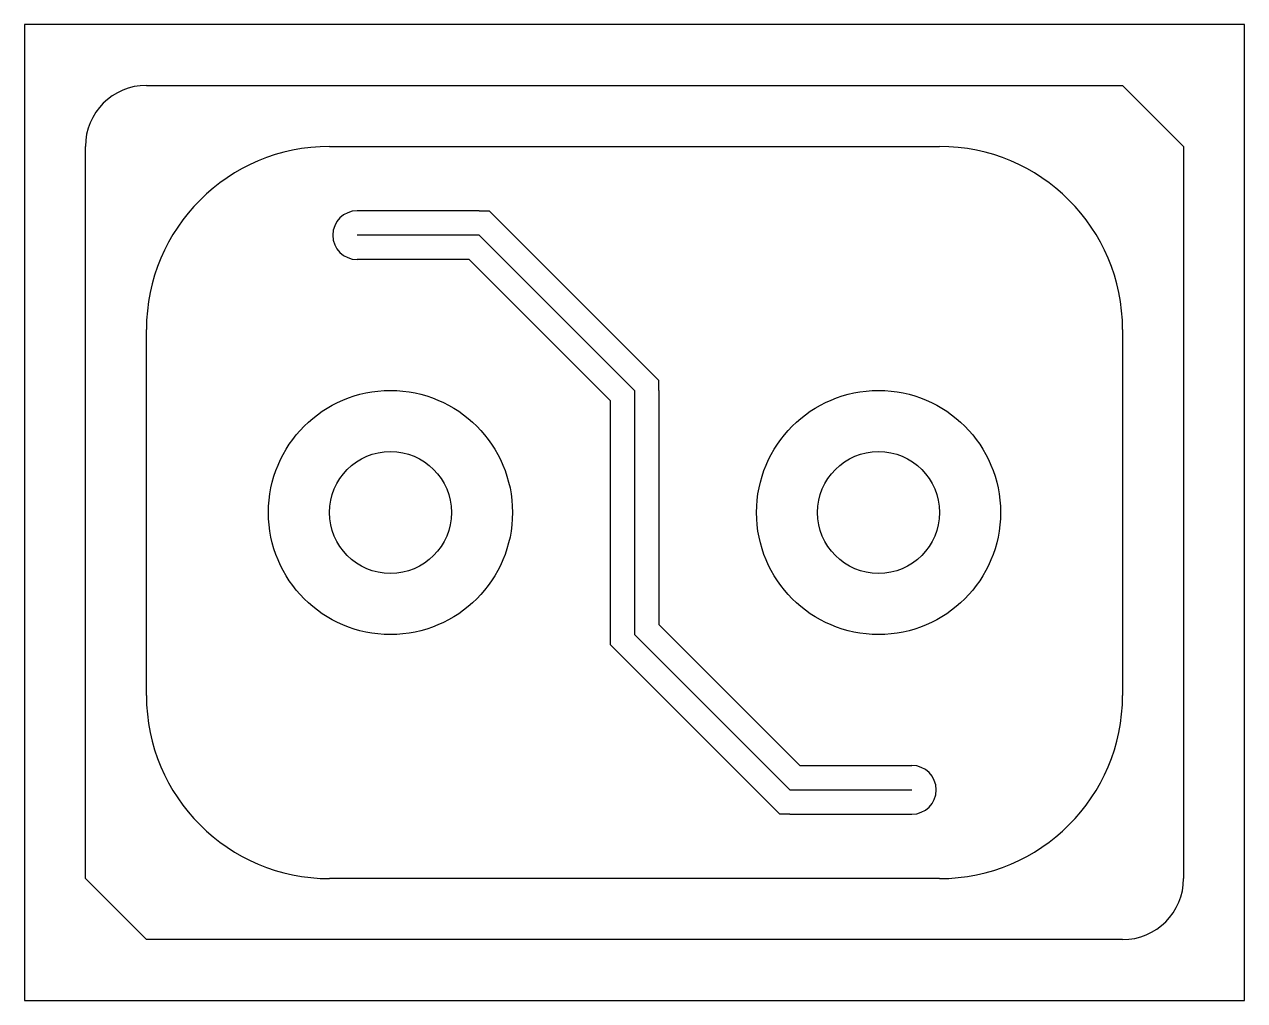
# Model space of a CAD drawing. Header units: inches. Extents: x 927 to 1682, y 329 to 933.
import ezdxf

# ---------------------------------------------------------------- set-up
doc = ezdxf.new("R2010")
doc.units = ezdxf.units.IN
doc.header["$MEASUREMENT"] = 0
for name, color, linetype, lineweight, plot in [('Exterior', 6, 'Continuous', 30, False), ('Forme interior', 4, 'Continuous', 30, False), ('Perimetru interior', 30, 'Continuous', 30, False)]:
    doc.layers.add(name, color=color, linetype=linetype, lineweight=lineweight, plot=plot)

msp = doc.modelspace()

# ---------------------------------------------------------------- linework, layer by layer
msp.add_line((1400.13, 444.28), (1393.88, 444.28))
at = {"layer": 'Exterior'}
for p, q in [((926.58, 932.93), (926.58, 328.99)), ((1681.51, 932.93), (926.58, 932.93)), ((1681.51, 328.99), (1681.51, 932.93)), ((926.58, 328.99), (1681.51, 328.99))]:
    msp.add_line(p, q, dxfattribs=at)
at = {"layer": 'Forme interior'}
for p, q in [((1207.96, 817.64), (1132.46, 817.64)), ((1207.96, 817.64), (1214.21, 817.64)), ((1319.14, 712.71), (1214.21, 817.64)), ((1207.96, 802.54), (1132.46, 802.54)), ((1304.04, 706.45), (1207.96, 802.54)), ((1201.7, 787.44), (1132.46, 787.44)), ((1288.95, 700.2), (1201.7, 787.44)), ((1319.14, 706.45), (1319.14, 712.71)), ((1304.04, 706.45), (1304.04, 555.47)), ((1319.14, 706.45), (1319.14, 561.72)), ((1288.95, 700.2), (1288.95, 555.47)), ((1319.14, 561.72), (1406.38, 474.48)), ((1288.95, 555.47), (1288.95, 549.21)), ((1304.04, 555.47), (1400.13, 459.38)), ((1288.95, 549.21), (1393.88, 444.28)), ((1406.38, 474.48), (1475.62, 474.48)), ((1400.13, 459.38), (1475.62, 459.38)), ((1400.13, 444.28), (1475.62, 444.28))]:
    msp.add_line(p, q, dxfattribs=at)
for centre, radius in [((1153.06, 630.96), 75.49), ((1455.03, 630.96), 75.49), ((1153.06, 630.96), 37.75), ((1455.03, 630.96), 37.75)]:
    msp.add_circle(centre, radius, dxfattribs=at)
for centre, start, end in [((1132.46, 802.54), 90, 270), ((1475.62, 459.38), 270, 90)]:
    msp.add_arc(centre, 15.1, start, end, dxfattribs=at)
at = {"layer": 'Perimetru interior'}
for p, q in [((1002.07, 895.19), (1606.02, 895.19)), ((1643.76, 857.44), (1606.02, 895.19)), ((964.33, 404.48), (964.33, 857.44)), ((1115.31, 857.44), (1492.78, 857.44)), ((1643.76, 857.44), (1643.76, 404.48)), ((1002.07, 517.72), (1002.07, 744.2)), ((1606.02, 744.2), (1606.02, 517.72)), ((1002.07, 366.74), (964.33, 404.48)), ((1492.78, 404.48), (1115.31, 404.48)), ((1606.02, 366.74), (1002.07, 366.74))]:
    msp.add_line(p, q, dxfattribs=at)
for centre, radius, start, end in [((1002.07, 857.44), 37.75, 90, 180), ((1115.31, 744.2), 113.24, 90, 180), ((1492.78, 744.2), 113.24, 0, 90), ((1115.31, 517.72), 113.24, 180, 270), ((1492.78, 517.72), 113.24, 270, 0), ((1606.02, 404.48), 37.75, 270, 0)]:
    msp.add_arc(centre, radius, start, end, dxfattribs=at)

doc.saveas('drawing.dxf')
